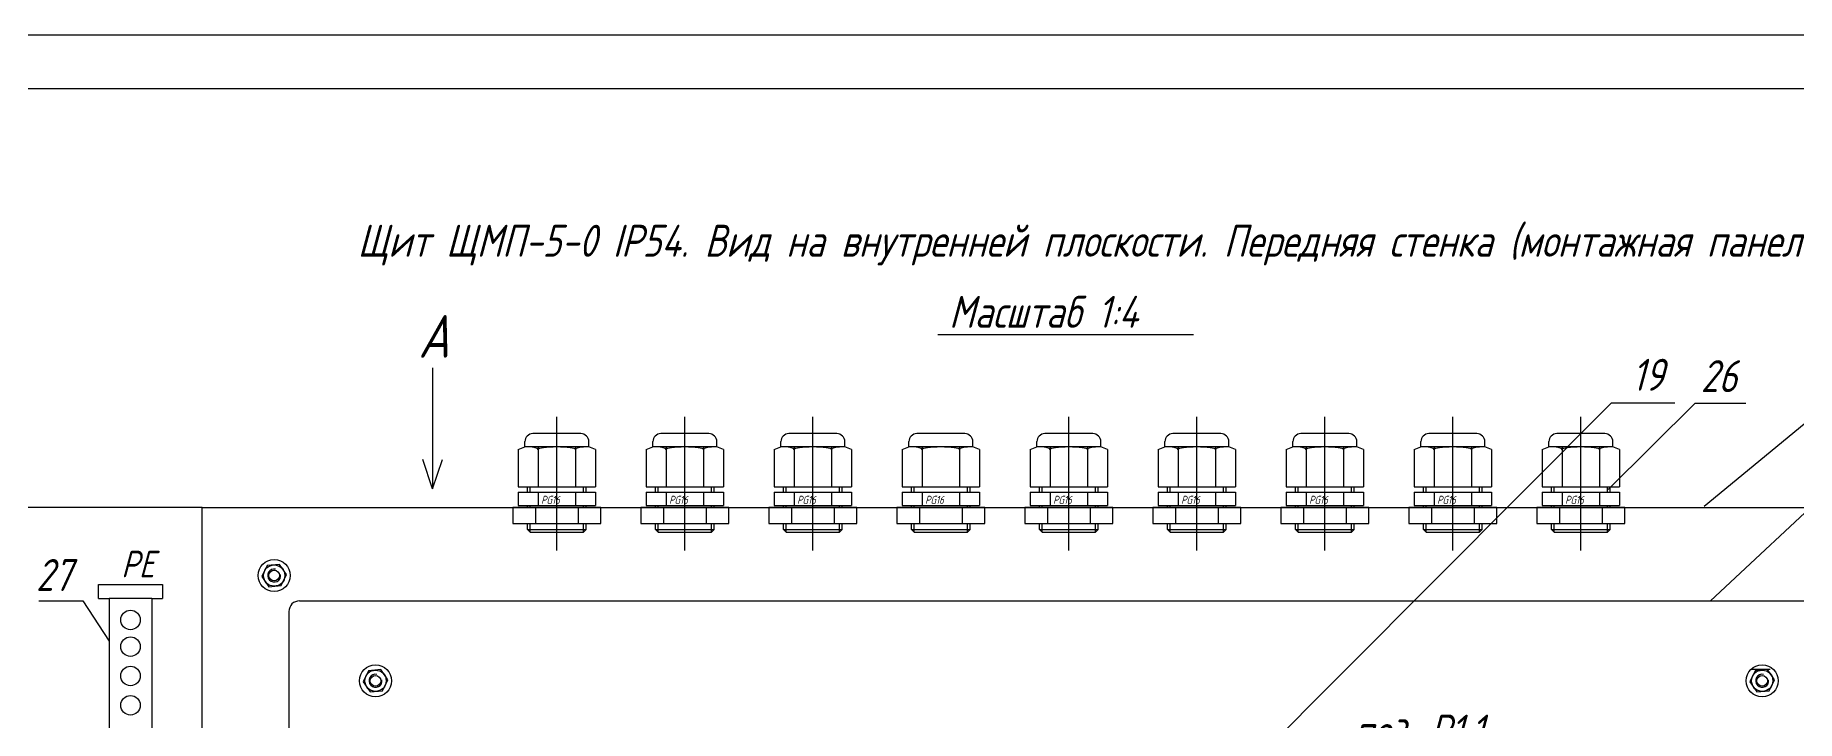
# Model space of a CAD drawing. Header units: millimetres. Extents: x 935 to 2239, y 268 to 862.
# Drawn here: x 1073.4 to 1238.6, y 797.8 to 862.1 of the extents above; entities that cross this region are included whole.
import ezdxf

# ---------------------------------------------------------------- set-up
doc = ezdxf.new("R2010")
doc.units = ezdxf.units.MM
doc.layers.add('ссылки', color=7, linetype='Continuous')
doc.styles.add('GOST тип А', font='GOST_A.TTF', dxfattribs={"oblique": 15})
doc.styles.get("Standard").update_dxf_attribs({"font": 'GOST_A.TTF', "width": 0.8, "oblique": 15, "height": 3})

# ---------------------------------------------------------------- blocks, each defined once
blk = doc.blocks.new('PG16')
at = {"lineweight": 30}
for p, q in [((2.25, 6.93), (-2.25, 6.93)), ((-3.62, 5.43), (-3, 5.68)), ((-3.62, 5.43), (-3.62, 1.93)), ((-3, 5.68), (-3, 6.18)), ((3, 5.68), (-3, 5.68)), ((-1.75, 5.68), (-1.75, 1.93)), ((1.75, 5.68), (1.75, 1.93)), ((3, 5.68), (3, 6.18)), ((3.62, 5.43), (3, 5.68)), ((3.62, 5.43), (3.62, 1.93)), ((-3.62, 1.93), (3.62, 1.93)), ((-2.75, 1.43), (-2.75, 1.93)), ((2.75, 1.43), (2.75, 1.93)), ((-4.12, 0), (-4.12, -1.5)), ((4.12, 0), (-4.12, 0)), ((-3.62, 1.43), (-3.62, 0.18)), ((-3.62, 1.43), (3.62, 1.43)), ((-3.62, 0.18), (3.62, 0.18)), ((-2.75, 0), (-2.75, 0.18)), ((-2, 0), (-2, -1.5)), ((-1.75, 1.43), (-1.75, 0.18)), ((1.75, 1.43), (1.75, 0.18)), ((2, 0), (2, -1.5)), ((2.75, 0), (2.75, 0.18)), ((3.62, 1.43), (3.62, 0.18)), ((4.12, -1.5), (4.12, 0)), ((-4.12, -1.5), (4.12, -1.5)), ((-2.75, -2.07), (-2.75, -1.5)), ((2.75, -2.07), (2.75, -1.5)), ((-2.75, -2.07), (2.75, -2.07)), ((-2.75, -2.07), (-2.5, -2.32)), ((-2.5, -2.32), (2.5, -2.32)), ((2.75, -2.07), (2.5, -2.32))]:
    blk.add_line(p, q, dxfattribs=at)
for p, q in [((-2.5, 1.43), (-2.5, 1.93)), ((2.5, 1.43), (2.5, 1.93)), ((-2.5, 0), (-2.5, 0.18)), ((2.5, 0), (2.5, 0.18)), ((-2.5, -2.32), (-2.5, -1.5)), ((2.5, -2.32), (2.5, -1.5))]:
    blk.add_line(p, q)
for centre, start, end in [((-2.25, 6.18), 90, 180), ((2.25, 6.18), 0, 90)]:
    blk.add_arc(centre, 0.75, start, end, dxfattribs=at)
for centre, major_axis, ratio, start_param, end_param in [((-2.69, 5.43), (-0.937, 0), 0.266667, 3.141593, 4.712389), ((0, 5.43), (-1.75, 0), 0.142857, 3.141593, 6.283185), ((2.69, 5.43), (0.938, 0), 0.266667, 1.570796, 3.141593)]:
    blk.add_ellipse(centre, major_axis=major_axis, ratio=ratio, start_param=start_param, end_param=end_param, dxfattribs=at)
at = {"layer": 'ссылки', "lineweight": 30, "oblique": 15}
blk.add_text('PG16', height=0.75, dxfattribs=at).set_placement((-1.47, 0.35))

msp = doc.modelspace()

# ---------------------------------------------------------------- linework, layer by layer
at = {"color": 7}
for p, q in [((1776.1345, 862.1487), (935.1345, 862.1487)), ((1158.0487, 834.0869), (1182.0269, 834.0869)), ((1110.6912, 830.9575), (1110.6912, 819.5934)), ((1187.2324, 793.5731), (1221.1887, 827.6513)), ((1220.8855, 819.5403), (1229.0389, 827.6478)), ((1227.1353, 827.6513), (1221.1887, 827.6513)), ((1229.0389, 827.6478), (1233.7981, 827.6478)), ((1122.3351, 813.8102), (1122.3351, 826.3421)), ((1134.3351, 813.8102), (1134.3351, 826.3421)), ((1146.3351, 813.8102), (1146.3351, 826.3421)), ((1170.3351, 813.8102), (1170.3351, 826.3421)), ((1182.3351, 813.8102), (1182.3351, 826.3421)), ((1194.3351, 813.8102), (1194.3351, 826.3421)), ((1206.3351, 813.8102), (1206.3351, 826.3421)), ((1218.3351, 813.8102), (1218.3351, 826.3421)), ((1229.9115, 817.9866), (1240.3198, 826.5889)), ((1230.4888, 809.0957), (1248.9378, 826.34)), ((1110.6912, 819.5934), (1109.7728, 822.3464)), ((1110.6912, 819.5934), (1111.6097, 822.3464)), ((1110.6912, 819.5934), (1110.6912, 819.5934)), ((1079.3682, 809.303), (1079.3682, 810.6258)), ((1079.3682, 810.6258), (1085.3682, 810.6258)), ((1079.3682, 809.303), (1080.3682, 809.303)), ((1080.3682, 809.303), (1080.3682, 805.303)), ((1084.3682, 809.303), (1080.3682, 809.303)), ((1084.3682, 809.303), (1084.3682, 805.303)), ((1084.3682, 809.303), (1085.3682, 809.303)), ((1085.3682, 810.6258), (1085.3682, 809.303)), ((1073.7714, 809.1096), (1077.8877, 809.1096)), ((1077.8877, 809.1096), (1080.3682, 805.303)), ((1080.3682, 805.303), (1080.3682, 801.303)), ((1084.3682, 805.303), (1084.3682, 801.303)), ((1080.3682, 801.303), (1080.3682, 786.7849)), ((1084.3682, 801.303), (1084.3682, 786.7849))]:
    msp.add_line(p, q, dxfattribs=at)
at = {"color": 7, "lineweight": 30}
for p, q in [((955.1345, 857.1487), (1771.1345, 857.1487)), ((1089.0851, 817.8457), (1014.0851, 817.8457)), ((1089.0851, 817.8457), (1251.5851, 817.8457)), ((1089.0851, 567.8457), (1089.0851, 817.8457)), ((1097.2101, 808.0957), (1097.2101, 577.5957)), ((1098.2101, 809.0957), (1242.4601, 809.0957)), ((1236.0702, 802.6639), (1234.2762, 802.6639))]:
    msp.add_line(p, q, dxfattribs=at)
for points in [[(1095.1728, 812.4166), (1094.6848, 811.3701), (1095.3471, 810.4242), (1096.4974, 810.5249), (1096.9854, 811.5714), (1096.3231, 812.5172)], [(1104.6728, 802.5416), (1104.1848, 801.4951), (1104.8471, 800.5492), (1105.9974, 800.6499), (1106.4854, 801.6964), (1105.8231, 802.6422)], [(1234.6728, 802.5416), (1234.1848, 801.4951), (1234.8471, 800.5492), (1235.9974, 800.6499), (1236.4854, 801.6964), (1235.8231, 802.6422)]]:
    msp.add_lwpolyline(points, close=True, dxfattribs=at)
for centre, radius in [((1095.8351, 811.4707), 1.5), ((1095.8351, 811.4707), 1), ((1095.8351, 811.4707), 1), ((1095.8351, 811.4707), 1), ((1095.8351, 811.4707), 0.5), ((1105.3351, 801.5957), 1.5), ((1235.3351, 801.5957), 1.5), ((1105.3351, 801.5957), 1), ((1105.3351, 801.5957), 1), ((1105.3351, 801.5957), 1), ((1105.3351, 801.5957), 0.5), ((1235.3351, 801.5957), 1), ((1235.3351, 801.5957), 1), ((1235.3351, 801.5957), 1), ((1235.3351, 801.5957), 0.5)]:
    msp.add_circle(centre, radius, dxfattribs=at)
at = {"color": 7}
for centre in [(1082.3682, 807.3032), (1082.3682, 804.8032), (1082.3682, 802.0532), (1082.3682, 799.3032)]:
    msp.add_circle(centre, 0.9154, dxfattribs=at)
for centre in [(1095.8351, 811.4707), (1105.3351, 801.5957), (1235.3351, 801.5957)]:
    msp.add_arc(centre, 0.6127, 77.654356, 9.494214, dxfattribs=at)
at = {"color": 7, "lineweight": 30}
msp.add_arc((1098.2101, 808.0957), 1, 90, 180, dxfattribs=at)

# ---------------------------------------------------------------- block references
at = {"color": 7}
for p in [(1122.3351, 817.8457), (1134.3351, 817.8457), (1146.3351, 817.8457), (1158.3351, 817.8457), (1170.3351, 817.8457), (1182.3351, 817.8457), (1194.3351, 817.8457), (1206.3351, 817.8457), (1218.3351, 817.8457)]:
    msp.add_blockref('PG16', p, dxfattribs=at)

# ---------------------------------------------------------------- texts
at = {"color": 7, "oblique": 15}
msp.add_text('РЕ', height=2.5, dxfattribs=at).set_placement((1081.4879, 811.295))
at = {"color": 7, "linetype": 'Continuous', "lineweight": 0, "oblique": 15}
msp.add_text('поз. Р1.1', height=3, dxfattribs=at).set_placement((1196.9984, 795.4233))
at = {"layer": 'ссылки', "color": 7, "oblique": 15}
for s, height, p in [('    Щит ЩМП-5-0 IP54. Вид на внутренней плоскости. Передняя стенка (монтажная панель)', 3, (1097.5033, 841.3693)), ('Масштаб 1:4', 3, (1159.1056, 834.7047)), ('A', 4, (1109.3478, 831.9071)), ('19', 3, (1223.1134, 828.8007)), ('27', 3, (1073.5001, 810.0187))]:
    msp.add_text(s, height=height, dxfattribs=at).set_placement(p)
at = {"layer": 'ссылки', "color": 7, "style": 'GOST тип А', "oblique": 15}
msp.add_text('26', height=3, dxfattribs=at).set_placement((1229.5732, 828.6715))

doc.saveas('drawing.dxf')
